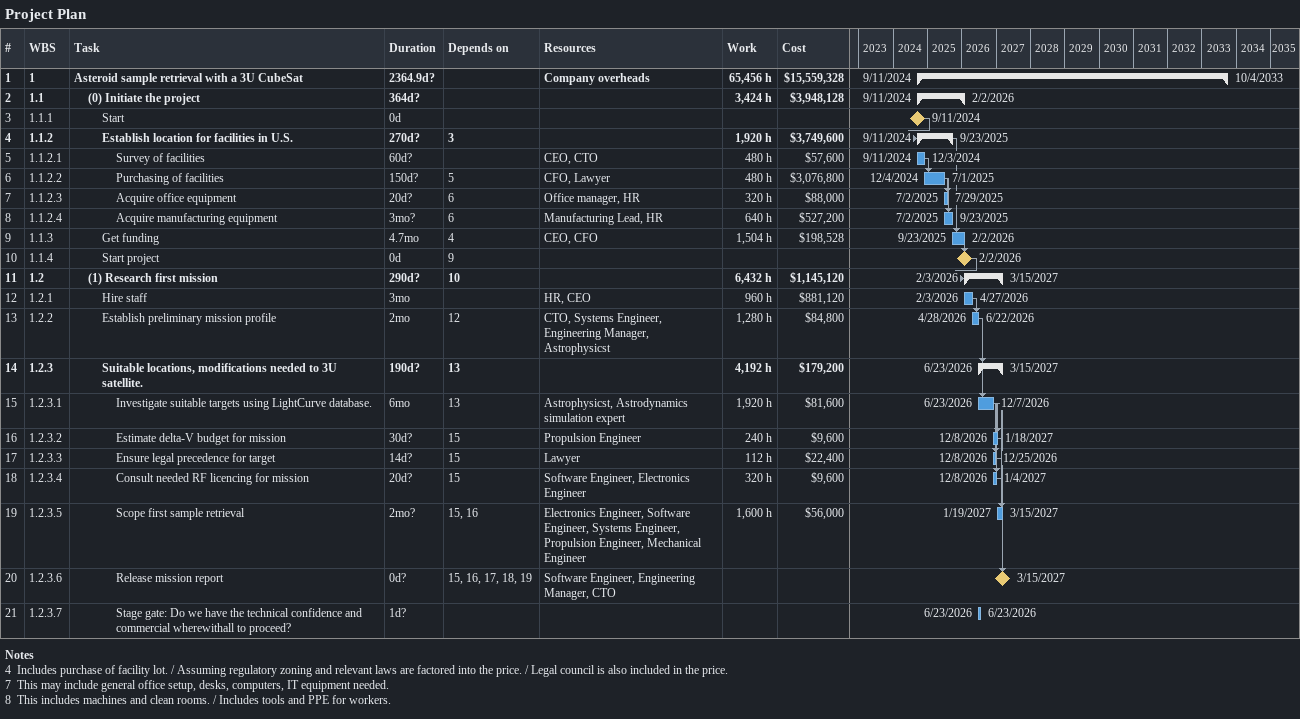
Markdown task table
Project Plan

| ID | WBS | Task | Duration | Start | Finish | Predecessors | Resources | Work (h) | Cost ($) |
|---|---|---|---|---|---|---|---|---|---|
| 1 | 1 | **Asteroid sample retrieval with a 3U CubeSat** | 2364.9d? | 2024-09-11 | 2033-10-04 |  | Company overheads | 65456 | 15559328 |
| 2 | 1.1 | **(0) Initiate the project** | 364d? | 2024-09-11 | 2026-02-02 |  |  | 3424 | 3948128 |
| 3 | 1.1.1 | Start | 0d | 2024-09-11 | 2024-09-11 |  |  |  |  |
| 4 | 1.1.2 | **Establish location for facilities in U.S.** | 270d? | 2024-09-11 | 2025-09-23 | 3 |  | 1920 | 3749600 |
| 5 | 1.1.2.1 | Survey of facilities | 60d? | 2024-09-11 | 2024-12-03 |  | CEO, CTO | 480 | 57600 |
| 6 | 1.1.2.2 | Purchasing of facilities | 150d? | 2024-12-04 | 2025-07-01 | 5 | CFO, Lawyer | 480 | 3076800 |
| 7 | 1.1.2.3 | Acquire office equipment | 20d? | 2025-07-02 | 2025-07-29 | 6 | Office manager, HR | 320 | 88000 |
| 8 | 1.1.2.4 | Acquire manufacturing equipment | 3mo? | 2025-07-02 | 2025-09-23 | 6 | Manufacturing Lead, HR | 640 | 527200 |
| 9 | 1.1.3 | Get funding | 4.7mo | 2025-09-23 | 2026-02-02 | 4 | CEO, CFO | 1504 | 198528 |
| 10 | 1.1.4 | Start project | 0d | 2026-02-02 | 2026-02-02 | 9 |  |  |  |
| 11 | 1.2 | **(1) Research first mission** | 290d? | 2026-02-03 | 2027-03-15 | 10 |  | 6432 | 1145120 |
| 12 | 1.2.1 | Hire staff | 3mo | 2026-02-03 | 2026-04-27 |  | HR, CEO | 960 | 881120 |
| 13 | 1.2.2 | Establish preliminary mission profile | 2mo | 2026-04-28 | 2026-06-22 | 12 | CTO, Systems Engineer, Engineering Manager, Astrophysicst | 1280 | 84800 |
| 14 | 1.2.3 | **Suitable locations, modifications needed to 3U satellite.** | 190d? | 2026-06-23 | 2027-03-15 | 13 |  | 4192 | 179200 |
| 15 | 1.2.3.1 | Investigate suitable targets using LightCurve database. | 6mo | 2026-06-23 | 2026-12-07 | 13 | Astrophysicst, Astrodynamics simulation expert | 1920 | 81600 |
| 16 | 1.2.3.2 | Estimate delta-V budget for mission | 30d? | 2026-12-08 | 2027-01-18 | 15 | Propulsion Engineer | 240 | 9600 |
| 17 | 1.2.3.3 | Ensure legal precedence for target | 14d? | 2026-12-08 | 2026-12-25 | 15 | Lawyer | 112 | 22400 |
| 18 | 1.2.3.4 | Consult needed RF licencing for mission | 20d? | 2026-12-08 | 2027-01-04 | 15 | Software Engineer, Electronics Engineer | 320 | 9600 |
| 19 | 1.2.3.5 | Scope first sample retrieval | 2mo? | 2027-01-19 | 2027-03-15 | 15, 16 | Electronics Engineer, Software Engineer, Systems Engineer, Propulsion Engineer, Mechanical Engineer | 1600 | 56000 |
| 20 | 1.2.3.6 | Release mission report | 0d? | 2027-03-15 | 2027-03-15 | 15, 16, 17, 18, 19 | Software Engineer, Engineering Manager, CTO |  |  |
| 21 | 1.2.3.7 | Stage gate: Do we have the technical confidence and commercial wherewithall to proceed? | 1d? | 2026-06-23 | 2026-06-23 |  |  |  |  |

Notes
- 4: Includes purchase of facility lot. / Assuming regulatory zoning and relevant laws are factored into the price. / Legal council is also included in the price.
- 7: This may include general office setup, desks, computers, IT equipment needed.
- 8: This includes machines and clean rooms. / Includes tools and PPE for workers.
